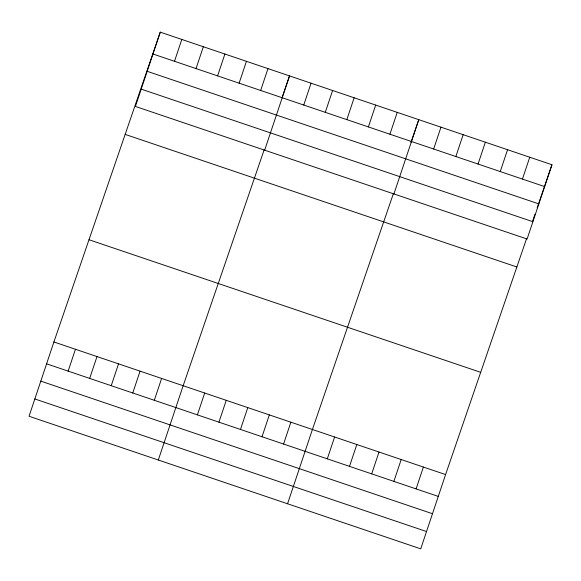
<?xml version="1.0" encoding="UTF-8"?>
<svg xmlns="http://www.w3.org/2000/svg" width="581" height="581" viewBox="0 0 581 581"><rect width="100%" height="100%" fill="white"/><g stroke="black" fill="none" stroke-linecap="round" stroke-linejoin="round"><path stroke-width="0.87" d="M160.262 32.151L135.409 106.432L527.098 239.023L551.95 164.743L160.262 32.151L53.902 341.977L29.05 416.257L420.738 548.849L445.591 474.568L526.604 238.588M68.137 371.121L75.443 349.268M174.496 61.288L181.802 39.443M89.677 378.413L96.991 356.567M196.037 68.58L203.35 46.734M111.225 385.704L118.531 363.859M217.584 75.879L224.891 54.033M132.766 392.996L140.072 371.15M239.125 83.17L246.431 61.325M154.306 400.287L161.62 378.442M260.666 90.462L267.979 68.616M158.308 460.014L183.16 385.733L264.173 149.745M264.667 150.189L289.52 75.908L281.996 97.819M197.395 414.87L204.701 393.025M303.754 105.045L311.06 83.199M218.935 422.162L226.249 400.316M325.295 112.336L332.608 90.491M240.476 429.461L247.789 407.615M346.835 119.628L354.149 97.782M262.024 436.752L269.33 414.907M368.383 126.919L375.689 105.074M283.564 444.044L290.878 422.198M389.924 134.218L397.237 112.373M287.566 503.771L312.418 429.49L393.424 193.502M393.925 193.938L418.778 119.664L410.978 142.381M327.306 458.845L334.612 436.999M433.666 149.019L440.972 127.174M349.501 466.361L356.807 444.516M455.86 156.536L463.166 134.69M371.695 473.878L379.001 452.033M478.054 164.045L485.36 142.2M393.889 481.388L401.202 459.542M500.248 171.562L507.562 149.716M416.083 488.904L423.396 467.059M522.442 179.071L529.756 157.226M532.45 221.543L534.956 214.244M537.185 207.751L551.95 164.743M152.956 53.997L544.644 186.588M147.16 71.303L538.848 203.895M141.198 89.125L532.886 221.717M125.162 134.393L516.85 266.984M89.002 239.735L480.69 372.327M53.902 341.977L445.591 474.568M46.596 363.822L438.285 496.414M40.801 381.129L432.489 513.72M34.838 398.958L426.527 531.542"/></g></svg>
